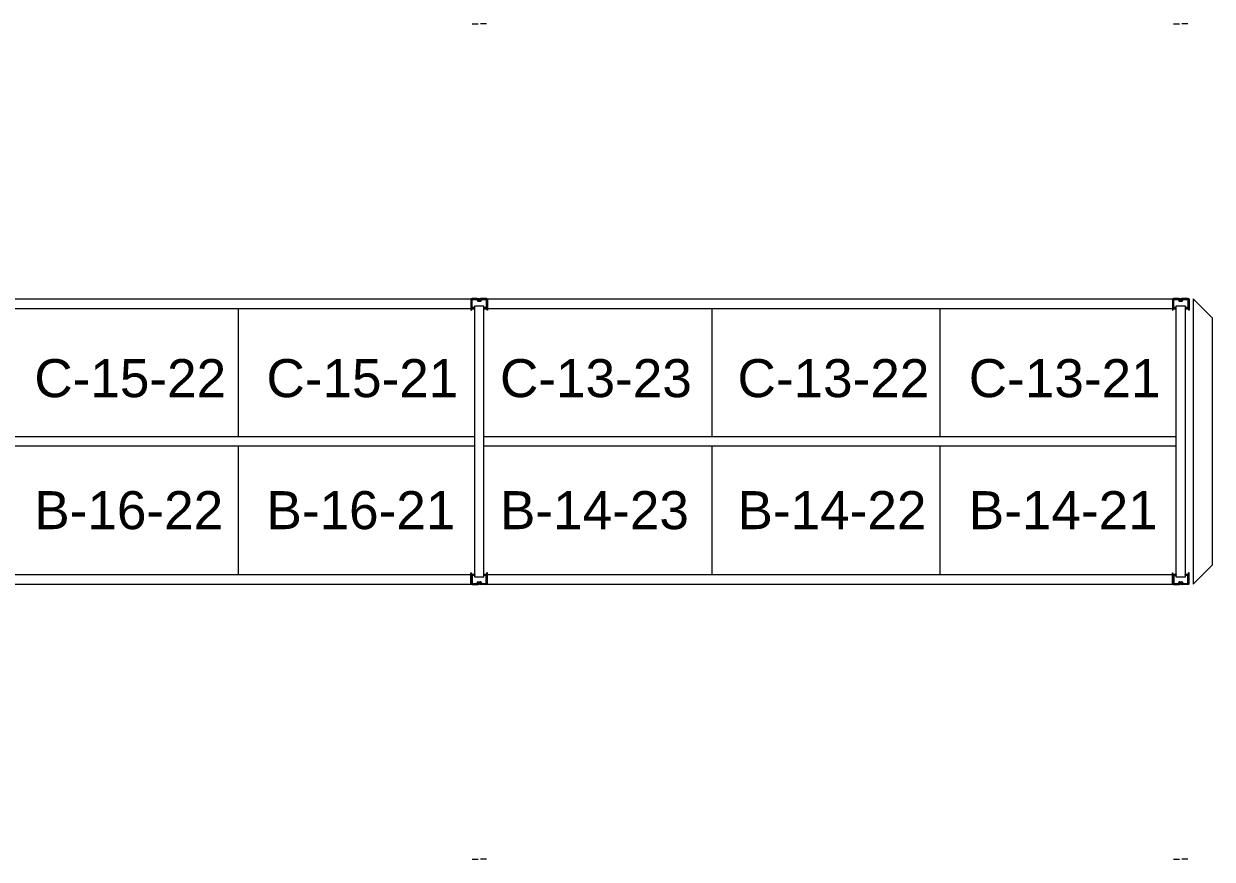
# Model space of a CAD drawing. Header units: inches. Extents: x 2743 to 10591, y -1604 to 5792.
# Drawn here: x 7896.2 to 8146.3, y 3516.1 to 3691.9 of the extents above; entities that cross this region are included whole.
import ezdxf

# ---------------------------------------------------------------- set-up
doc = ezdxf.new("R2010")
doc.units = ezdxf.units.IN
doc.header["$LTSCALE"] = 0.1875
doc.header["$MEASUREMENT"] = 0
for name, color, linetype, lineweight in [('22 Dimension', 7, 'Continuous', 5), ('32 Echelle', 160, 'Continuous', 15), ('33 Poutre', 30, 'Continuous', 15), ('37 Protection', 1, 'Continuous', 15)]:
    doc.layers.add(name, color=color, linetype=linetype, lineweight=lineweight)
doc.styles.add('arial', font='')
doc.styles.get('arial').set_extended_font_data('Arial')

msp = doc.modelspace()

# ---------------------------------------------------------------- hatches: boundary and pattern name
at = {"layer": '32 Echelle'}
for points in [[(7991.02284, 3631.78941), (7991.02284, 3631.97691), (7990.83534, 3631.97691)], [(7991.02284, 3631.78941), (7991.02284, 3631.97691), (7990.83534, 3631.97691)], [(7993.02284, 3631.78941), (7993.02284, 3631.97691), (7993.21034, 3631.97691)], [(7993.02284, 3631.78941), (7993.02284, 3631.97691), (7993.21034, 3631.97691)], [(8138.64784, 3631.78941), (8138.64784, 3631.97691), (8138.46034, 3631.97691)], [(8138.64784, 3631.78941), (8138.64784, 3631.97691), (8138.46034, 3631.97691)], [(8138.64784, 3631.78941), (8138.64784, 3631.97691), (8138.46034, 3631.97691)], [(8140.64784, 3631.78941), (8140.64784, 3631.97691), (8140.83534, 3631.97691)], [(8140.64784, 3631.78941), (8140.64784, 3631.97691), (8140.83534, 3631.97691)], [(8140.64784, 3631.78941), (8140.64784, 3631.97691), (8140.83534, 3631.97691)], [(7991.02284, 3576.16441), (7991.02284, 3575.97691), (7990.83534, 3575.97691)], [(7991.02284, 3576.16441), (7991.02284, 3575.97691), (7990.83534, 3575.97691)], [(7993.02284, 3576.16441), (7993.02284, 3575.97691), (7993.21034, 3575.97691)], [(7993.02284, 3576.16441), (7993.02284, 3575.97691), (7993.21034, 3575.97691)], [(8138.64784, 3576.16441), (8138.64784, 3575.97691), (8138.46034, 3575.97691)], [(8138.64784, 3576.16441), (8138.64784, 3575.97691), (8138.46034, 3575.97691)], [(8138.64784, 3576.16441), (8138.64784, 3575.97691), (8138.46034, 3575.97691)], [(8140.64784, 3576.16441), (8140.64784, 3575.97691), (8140.83534, 3575.97691)], [(8140.64784, 3576.16441), (8140.64784, 3575.97691), (8140.83534, 3575.97691)], [(8140.64784, 3576.16441), (8140.64784, 3575.97691), (8140.83534, 3575.97691)]]:
    msp.add_hatch(color=256, dxfattribs=at).paths.add_polyline_path(points)

# ---------------------------------------------------------------- linework, layer by layer
at = {"layer": '22 Dimension'}
for p, q in [((7941.39784, 3604.97691), (7941.39784, 3631.97691)), ((8041.02284, 3604.97691), (8041.02284, 3631.97691)), ((8089.02284, 3604.97691), (8089.02284, 3631.97691)), ((7991.02284, 3604.97691), (7845.39784, 3604.97691)), ((8138.64784, 3604.97691), (7993.02284, 3604.97691)), ((7991.02284, 3602.97691), (7845.39784, 3602.97691)), ((7941.39784, 3575.97691), (7941.39784, 3602.97691)), ((8138.64784, 3602.97691), (7993.02284, 3602.97691)), ((8041.02284, 3575.97691), (8041.02284, 3602.97691)), ((8089.02284, 3575.97691), (8089.02284, 3602.97691))]:
    msp.add_line(p, q, dxfattribs=at)
at = {"layer": '32 Echelle', "linetype": 'Continuous', "lineweight": 25}
for p, q in [((7991.51047, 3633.97691), (7990.58163, 3633.97691)), ((7991.51047, 3633.97691), (7990.58163, 3633.97691)), ((7990.58163, 3633.88691), (7991.51047, 3633.88691)), ((7990.58163, 3633.88691), (7991.51047, 3633.88691)), ((7991.60012, 3633.82057), (7991.64403, 3633.67693)), ((7991.60012, 3633.82057), (7991.64403, 3633.67693)), ((7991.7301, 3633.70325), (7991.68619, 3633.84688)), ((7991.7301, 3633.70325), (7991.68619, 3633.84688)), ((7992.35949, 3633.84688), (7992.31557, 3633.70325)), ((7992.35949, 3633.84688), (7992.31557, 3633.70325)), ((7992.40164, 3633.67693), (7992.44555, 3633.82057)), ((7992.40164, 3633.67693), (7992.44555, 3633.82057)), ((7993.46404, 3633.97691), (7992.53521, 3633.97691)), ((7993.46404, 3633.97691), (7992.53521, 3633.97691)), ((7992.53521, 3633.88691), (7993.46404, 3633.88691)), ((7992.53521, 3633.88691), (7993.46404, 3633.88691)), ((8139.13547, 3633.97691), (8138.20663, 3633.97691)), ((8139.13547, 3633.97691), (8138.20663, 3633.97691)), ((8139.13547, 3633.97691), (8138.20663, 3633.97691)), ((8138.20663, 3633.88691), (8139.13547, 3633.88691)), ((8138.20663, 3633.88691), (8139.13547, 3633.88691)), ((8138.20663, 3633.88691), (8139.13547, 3633.88691)), ((8139.22512, 3633.82057), (8139.26903, 3633.67693)), ((8139.22512, 3633.82057), (8139.26903, 3633.67693)), ((8139.22512, 3633.82057), (8139.26903, 3633.67693)), ((8139.3551, 3633.70325), (8139.31119, 3633.84688)), ((8139.3551, 3633.70325), (8139.31119, 3633.84688)), ((8139.3551, 3633.70325), (8139.31119, 3633.84688)), ((8139.98449, 3633.84688), (8139.94057, 3633.70325)), ((8139.98449, 3633.84688), (8139.94057, 3633.70325)), ((8139.98449, 3633.84688), (8139.94057, 3633.70325)), ((8140.02664, 3633.67693), (8140.07055, 3633.82057)), ((8140.02664, 3633.67693), (8140.07055, 3633.82057)), ((8140.02664, 3633.67693), (8140.07055, 3633.82057)), ((8141.08904, 3633.97691), (8140.16021, 3633.97691)), ((8141.08904, 3633.97691), (8140.16021, 3633.97691)), ((8141.08904, 3633.97691), (8140.16021, 3633.97691)), ((8140.16021, 3633.88691), (8141.08904, 3633.88691)), ((8140.16021, 3633.88691), (8141.08904, 3633.88691)), ((8140.16021, 3633.88691), (8141.08904, 3633.88691)), ((7990.39788, 3633.79316), (7990.39788, 3632.16066)), ((7990.39788, 3633.79316), (7990.39788, 3632.16066)), ((7990.48788, 3632.16066), (7990.48788, 3633.79316)), ((7990.48788, 3632.16066), (7990.48788, 3633.79316)), ((7990.99788, 3632.06691), (7990.58163, 3632.06691)), ((7990.99788, 3632.06691), (7990.58163, 3632.06691)), ((7990.58163, 3631.97691), (7990.99788, 3631.97691)), ((7990.58163, 3631.97691), (7990.99788, 3631.97691)), ((7990.99788, 3631.97691), (7990.99788, 3632.06691)), ((7990.99788, 3631.97691), (7990.99788, 3632.06691)), ((7992.22592, 3633.63691), (7991.81975, 3633.63691)), ((7992.22592, 3633.63691), (7991.81975, 3633.63691)), ((7991.81975, 3633.54691), (7992.22592, 3633.54691)), ((7991.81975, 3633.54691), (7992.22592, 3633.54691)), ((7993.46404, 3632.06691), (7993.04779, 3632.06691)), ((7993.04779, 3632.06691), (7993.04779, 3631.97691)), ((7993.46404, 3632.06691), (7993.04779, 3632.06691)), ((7993.04779, 3632.06691), (7993.04779, 3631.97691)), ((7993.04779, 3631.97691), (7993.46404, 3631.97691)), ((7993.04779, 3631.97691), (7993.46404, 3631.97691)), ((7993.55779, 3633.79316), (7993.55779, 3632.16066)), ((7993.55779, 3633.79316), (7993.55779, 3632.16066)), ((7993.64779, 3632.16066), (7993.64779, 3633.79316)), ((7993.64779, 3632.16066), (7993.64779, 3633.79316)), ((8138.02288, 3633.79316), (8138.02288, 3632.16066)), ((8138.02288, 3633.79316), (8138.02288, 3632.16066)), ((8138.02288, 3633.79316), (8138.02288, 3632.16066)), ((8138.11288, 3632.16066), (8138.11288, 3633.79316)), ((8138.11288, 3632.16066), (8138.11288, 3633.79316)), ((8138.11288, 3632.16066), (8138.11288, 3633.79316)), ((8138.62288, 3632.06691), (8138.20663, 3632.06691)), ((8138.62288, 3632.06691), (8138.20663, 3632.06691)), ((8138.62288, 3632.06691), (8138.20663, 3632.06691)), ((8138.20663, 3631.97691), (8138.62288, 3631.97691)), ((8138.20663, 3631.97691), (8138.62288, 3631.97691)), ((8138.20663, 3631.97691), (8138.62288, 3631.97691)), ((8138.62288, 3631.97691), (8138.62288, 3632.06691)), ((8138.62288, 3631.97691), (8138.62288, 3632.06691)), ((8138.62288, 3631.97691), (8138.62288, 3632.06691)), ((8139.85092, 3633.63691), (8139.44475, 3633.63691)), ((8139.85092, 3633.63691), (8139.44475, 3633.63691)), ((8139.85092, 3633.63691), (8139.44475, 3633.63691)), ((8139.44475, 3633.54691), (8139.85092, 3633.54691)), ((8139.44475, 3633.54691), (8139.85092, 3633.54691)), ((8139.44475, 3633.54691), (8139.85092, 3633.54691)), ((8141.08904, 3632.06691), (8140.67279, 3632.06691)), ((8140.67279, 3632.06691), (8140.67279, 3631.97691)), ((8141.08904, 3632.06691), (8140.67279, 3632.06691)), ((8140.67279, 3632.06691), (8140.67279, 3631.97691)), ((8141.08904, 3632.06691), (8140.67279, 3632.06691)), ((8140.67279, 3632.06691), (8140.67279, 3631.97691)), ((8140.67279, 3631.97691), (8141.08904, 3631.97691)), ((8140.67279, 3631.97691), (8141.08904, 3631.97691)), ((8140.67279, 3631.97691), (8141.08904, 3631.97691)), ((8141.18279, 3633.79316), (8141.18279, 3632.16066)), ((8141.18279, 3633.79316), (8141.18279, 3632.16066)), ((8141.18279, 3633.79316), (8141.18279, 3632.16066)), ((8141.27279, 3632.16066), (8141.27279, 3633.79316)), ((8141.27279, 3632.16066), (8141.27279, 3633.79316)), ((8141.27279, 3632.16066), (8141.27279, 3633.79316)), ((7990.39788, 3574.16066), (7990.39788, 3575.79316)), ((7990.39788, 3574.16066), (7990.39788, 3575.79316)), ((7990.48788, 3575.79316), (7990.48788, 3574.16066)), ((7990.48788, 3575.79316), (7990.48788, 3574.16066)), ((7990.58163, 3575.97691), (7990.99788, 3575.97691)), ((7990.58163, 3575.97691), (7990.99788, 3575.97691)), ((7990.99788, 3575.88691), (7990.58163, 3575.88691)), ((7990.99788, 3575.88691), (7990.58163, 3575.88691)), ((7990.58163, 3574.06691), (7991.51047, 3574.06691)), ((7990.58163, 3574.06691), (7991.51047, 3574.06691)), ((7991.51047, 3573.97691), (7990.58163, 3573.97691)), ((7991.51047, 3573.97691), (7990.58163, 3573.97691)), ((7990.99788, 3575.97691), (7990.99788, 3575.88691)), ((7990.99788, 3575.97691), (7990.99788, 3575.88691)), ((7991.60012, 3574.13325), (7991.64403, 3574.27688)), ((7991.60012, 3574.13325), (7991.64403, 3574.27688)), ((7991.7301, 3574.25057), (7991.68619, 3574.10693)), ((7991.7301, 3574.25057), (7991.68619, 3574.10693)), ((7991.81975, 3574.40691), (7992.22592, 3574.40691)), ((7991.81975, 3574.40691), (7992.22592, 3574.40691)), ((7992.22592, 3574.31691), (7991.81975, 3574.31691)), ((7992.22592, 3574.31691), (7991.81975, 3574.31691)), ((7992.35949, 3574.10693), (7992.31557, 3574.25057)), ((7992.35949, 3574.10693), (7992.31557, 3574.25057)), ((7992.40164, 3574.27688), (7992.44555, 3574.13325)), ((7992.40164, 3574.27688), (7992.44555, 3574.13325)), ((7992.53521, 3574.06691), (7993.46404, 3574.06691)), ((7992.53521, 3574.06691), (7993.46404, 3574.06691)), ((7993.46404, 3573.97691), (7992.53521, 3573.97691)), ((7993.46404, 3573.97691), (7992.53521, 3573.97691)), ((7993.04779, 3575.97691), (7993.46404, 3575.97691)), ((7993.04779, 3575.88691), (7993.04779, 3575.97691)), ((7993.04779, 3575.97691), (7993.46404, 3575.97691)), ((7993.04779, 3575.88691), (7993.04779, 3575.97691)), ((7993.46404, 3575.88691), (7993.04779, 3575.88691)), ((7993.46404, 3575.88691), (7993.04779, 3575.88691)), ((7993.55779, 3574.16066), (7993.55779, 3575.79316)), ((7993.55779, 3574.16066), (7993.55779, 3575.79316)), ((7993.64779, 3575.79316), (7993.64779, 3574.16066)), ((7993.64779, 3575.79316), (7993.64779, 3574.16066)), ((8138.02288, 3574.16066), (8138.02288, 3575.79316)), ((8138.02288, 3574.16066), (8138.02288, 3575.79316)), ((8138.02288, 3574.16066), (8138.02288, 3575.79316)), ((8138.11288, 3575.79316), (8138.11288, 3574.16066)), ((8138.11288, 3575.79316), (8138.11288, 3574.16066)), ((8138.11288, 3575.79316), (8138.11288, 3574.16066)), ((8138.20663, 3575.97691), (8138.62288, 3575.97691)), ((8138.20663, 3575.97691), (8138.62288, 3575.97691)), ((8138.20663, 3575.97691), (8138.62288, 3575.97691)), ((8138.62288, 3575.88691), (8138.20663, 3575.88691)), ((8138.62288, 3575.88691), (8138.20663, 3575.88691)), ((8138.62288, 3575.88691), (8138.20663, 3575.88691)), ((8138.20663, 3574.06691), (8139.13547, 3574.06691)), ((8138.20663, 3574.06691), (8139.13547, 3574.06691)), ((8138.20663, 3574.06691), (8139.13547, 3574.06691)), ((8139.13547, 3573.97691), (8138.20663, 3573.97691)), ((8139.13547, 3573.97691), (8138.20663, 3573.97691)), ((8139.13547, 3573.97691), (8138.20663, 3573.97691)), ((8138.62288, 3575.97691), (8138.62288, 3575.88691)), ((8138.62288, 3575.97691), (8138.62288, 3575.88691)), ((8138.62288, 3575.97691), (8138.62288, 3575.88691)), ((8139.22512, 3574.13325), (8139.26903, 3574.27688)), ((8139.22512, 3574.13325), (8139.26903, 3574.27688)), ((8139.22512, 3574.13325), (8139.26903, 3574.27688)), ((8139.3551, 3574.25057), (8139.31119, 3574.10693)), ((8139.3551, 3574.25057), (8139.31119, 3574.10693)), ((8139.3551, 3574.25057), (8139.31119, 3574.10693)), ((8139.44475, 3574.40691), (8139.85092, 3574.40691)), ((8139.44475, 3574.40691), (8139.85092, 3574.40691)), ((8139.44475, 3574.40691), (8139.85092, 3574.40691)), ((8139.85092, 3574.31691), (8139.44475, 3574.31691)), ((8139.85092, 3574.31691), (8139.44475, 3574.31691)), ((8139.85092, 3574.31691), (8139.44475, 3574.31691)), ((8139.98449, 3574.10693), (8139.94057, 3574.25057)), ((8139.98449, 3574.10693), (8139.94057, 3574.25057)), ((8139.98449, 3574.10693), (8139.94057, 3574.25057)), ((8140.02664, 3574.27688), (8140.07055, 3574.13325)), ((8140.02664, 3574.27688), (8140.07055, 3574.13325)), ((8140.02664, 3574.27688), (8140.07055, 3574.13325)), ((8140.16021, 3574.06691), (8141.08904, 3574.06691)), ((8140.16021, 3574.06691), (8141.08904, 3574.06691)), ((8140.16021, 3574.06691), (8141.08904, 3574.06691)), ((8141.08904, 3573.97691), (8140.16021, 3573.97691)), ((8141.08904, 3573.97691), (8140.16021, 3573.97691)), ((8141.08904, 3573.97691), (8140.16021, 3573.97691)), ((8140.67279, 3575.97691), (8141.08904, 3575.97691)), ((8140.67279, 3575.88691), (8140.67279, 3575.97691)), ((8140.67279, 3575.97691), (8141.08904, 3575.97691)), ((8140.67279, 3575.88691), (8140.67279, 3575.97691)), ((8140.67279, 3575.97691), (8141.08904, 3575.97691)), ((8140.67279, 3575.88691), (8140.67279, 3575.97691)), ((8141.08904, 3575.88691), (8140.67279, 3575.88691)), ((8141.08904, 3575.88691), (8140.67279, 3575.88691)), ((8141.08904, 3575.88691), (8140.67279, 3575.88691)), ((8141.18279, 3574.16066), (8141.18279, 3575.79316)), ((8141.18279, 3574.16066), (8141.18279, 3575.79316)), ((8141.18279, 3574.16066), (8141.18279, 3575.79316)), ((8141.27279, 3575.79316), (8141.27279, 3574.16066)), ((8141.27279, 3575.79316), (8141.27279, 3574.16066)), ((8141.27279, 3575.79316), (8141.27279, 3574.16066))]:
    msp.add_line(p, q, dxfattribs=at)
at = {"layer": '32 Echelle'}
for p, q in [((7991.02284, 3631.97691), (7990.83534, 3631.97691)), ((7991.02284, 3631.78941), (7990.83534, 3631.97691)), ((7991.02284, 3631.97691), (7990.83534, 3631.97691)), ((7991.02284, 3631.78941), (7990.83534, 3631.97691)), ((7993.02284, 3632.47691), (7991.02284, 3632.47691)), ((7991.02284, 3632.47691), (7991.02284, 3575.47691)), ((7993.02284, 3632.47691), (7991.02284, 3632.47691)), ((7991.02284, 3632.47691), (7991.02284, 3575.47691)), ((7991.02284, 3631.78941), (7991.02284, 3631.97691)), ((7991.02284, 3631.78941), (7991.02284, 3631.97691)), ((7993.02284, 3575.47691), (7993.02284, 3632.47691)), ((7993.02284, 3575.47691), (7993.02284, 3632.47691)), ((7993.02284, 3631.97691), (7993.21034, 3631.97691)), ((7993.02284, 3631.78941), (7993.02284, 3631.97691)), ((7993.02284, 3631.78941), (7993.21034, 3631.97691)), ((7993.02284, 3631.97691), (7993.21034, 3631.97691)), ((7993.02284, 3631.78941), (7993.02284, 3631.97691)), ((7993.02284, 3631.78941), (7993.21034, 3631.97691)), ((8138.64784, 3631.97691), (8138.46034, 3631.97691)), ((8138.64784, 3631.78941), (8138.46034, 3631.97691)), ((8138.64784, 3631.97691), (8138.46034, 3631.97691)), ((8138.64784, 3631.78941), (8138.46034, 3631.97691)), ((8138.64784, 3631.97691), (8138.46034, 3631.97691)), ((8138.64784, 3631.78941), (8138.46034, 3631.97691)), ((8140.64784, 3632.47691), (8138.64784, 3632.47691)), ((8138.64784, 3632.47691), (8138.64784, 3575.47691)), ((8140.64784, 3632.47691), (8138.64784, 3632.47691)), ((8138.64784, 3632.47691), (8138.64784, 3575.47691)), ((8140.64784, 3632.47691), (8138.64784, 3632.47691)), ((8138.64784, 3632.47691), (8138.64784, 3575.47691)), ((8138.64784, 3631.78941), (8138.64784, 3631.97691)), ((8138.64784, 3631.78941), (8138.64784, 3631.97691)), ((8138.64784, 3631.78941), (8138.64784, 3631.97691)), ((8140.64784, 3575.47691), (8140.64784, 3632.47691)), ((8140.64784, 3575.47691), (8140.64784, 3632.47691)), ((8140.64784, 3575.47691), (8140.64784, 3632.47691)), ((8140.64784, 3631.97691), (8140.83534, 3631.97691)), ((8140.64784, 3631.78941), (8140.64784, 3631.97691)), ((8140.64784, 3631.78941), (8140.83534, 3631.97691)), ((8140.64784, 3631.97691), (8140.83534, 3631.97691)), ((8140.64784, 3631.78941), (8140.64784, 3631.97691)), ((8140.64784, 3631.78941), (8140.83534, 3631.97691)), ((8140.64784, 3631.97691), (8140.83534, 3631.97691)), ((8140.64784, 3631.78941), (8140.64784, 3631.97691)), ((8140.64784, 3631.78941), (8140.83534, 3631.97691)), ((7991.02284, 3576.16441), (7990.83534, 3575.97691)), ((7991.02284, 3576.16441), (7990.83534, 3575.97691)), ((7991.02284, 3575.97691), (7990.83534, 3575.97691)), ((7991.02284, 3575.97691), (7990.83534, 3575.97691)), ((7991.02284, 3576.16441), (7991.02284, 3575.97691)), ((7991.02284, 3576.16441), (7991.02284, 3575.97691)), ((7991.02284, 3575.47691), (7993.02284, 3575.47691)), ((7991.02284, 3575.47691), (7993.02284, 3575.47691)), ((7993.02284, 3576.16441), (7993.02284, 3575.97691)), ((7993.02284, 3576.16441), (7993.21034, 3575.97691)), ((7993.02284, 3576.16441), (7993.02284, 3575.97691)), ((7993.02284, 3576.16441), (7993.21034, 3575.97691)), ((7993.02284, 3575.97691), (7993.21034, 3575.97691)), ((7993.02284, 3575.97691), (7993.21034, 3575.97691)), ((8138.64784, 3576.16441), (8138.46034, 3575.97691)), ((8138.64784, 3576.16441), (8138.46034, 3575.97691)), ((8138.64784, 3576.16441), (8138.46034, 3575.97691)), ((8138.64784, 3575.97691), (8138.46034, 3575.97691)), ((8138.64784, 3575.97691), (8138.46034, 3575.97691)), ((8138.64784, 3575.97691), (8138.46034, 3575.97691)), ((8138.64784, 3576.16441), (8138.64784, 3575.97691)), ((8138.64784, 3576.16441), (8138.64784, 3575.97691)), ((8138.64784, 3576.16441), (8138.64784, 3575.97691)), ((8138.64784, 3575.47691), (8140.64784, 3575.47691)), ((8138.64784, 3575.47691), (8140.64784, 3575.47691)), ((8138.64784, 3575.47691), (8140.64784, 3575.47691)), ((8140.64784, 3576.16441), (8140.64784, 3575.97691)), ((8140.64784, 3576.16441), (8140.83534, 3575.97691)), ((8140.64784, 3576.16441), (8140.64784, 3575.97691)), ((8140.64784, 3576.16441), (8140.83534, 3575.97691)), ((8140.64784, 3576.16441), (8140.64784, 3575.97691)), ((8140.64784, 3576.16441), (8140.83534, 3575.97691)), ((8140.64784, 3575.97691), (8140.83534, 3575.97691)), ((8140.64784, 3575.97691), (8140.83534, 3575.97691)), ((8140.64784, 3575.97691), (8140.83534, 3575.97691))]:
    msp.add_line(p, q, dxfattribs=at)
at = {"layer": '32 Echelle', "linetype": 'Continuous', "lineweight": 25}
for centre, radius, start, end in [((7990.58163, 3633.79316), 0.18375, 90, 180), ((7990.58163, 3633.79316), 0.18375, 90, 180), ((7990.58163, 3633.79316), 0.09375, 90, 180), ((7990.58163, 3633.79316), 0.09375, 90, 180), ((7991.51047, 3633.79316), 0.18375, 17, 90), ((7991.51047, 3633.79316), 0.18375, 17, 90), ((7991.51047, 3633.79316), 0.09375, 17, 90), ((7991.51047, 3633.79316), 0.09375, 17, 90), ((7992.53521, 3633.79316), 0.18375, 90, 163), ((7992.53521, 3633.79316), 0.18375, 90, 163), ((7992.53521, 3633.79316), 0.09375, 90, 163), ((7992.53521, 3633.79316), 0.09375, 90, 163), ((7993.46404, 3633.79316), 0.18375, 0, 90), ((7993.46404, 3633.79316), 0.18375, 0, 90), ((7993.46404, 3633.79316), 0.09375, 0, 90), ((7993.46404, 3633.79316), 0.09375, 0, 90), ((8138.20663, 3633.79316), 0.18375, 90, 180), ((8138.20663, 3633.79316), 0.18375, 90, 180), ((8138.20663, 3633.79316), 0.18375, 90, 180), ((8138.20663, 3633.79316), 0.09375, 90, 180), ((8138.20663, 3633.79316), 0.09375, 90, 180), ((8138.20663, 3633.79316), 0.09375, 90, 180), ((8139.13547, 3633.79316), 0.18375, 17, 90), ((8139.13547, 3633.79316), 0.18375, 17, 90), ((8139.13547, 3633.79316), 0.18375, 17, 90), ((8139.13547, 3633.79316), 0.09375, 17, 90), ((8139.13547, 3633.79316), 0.09375, 17, 90), ((8139.13547, 3633.79316), 0.09375, 17, 90), ((8140.16021, 3633.79316), 0.18375, 90, 163), ((8140.16021, 3633.79316), 0.18375, 90, 163), ((8140.16021, 3633.79316), 0.18375, 90, 163), ((8140.16021, 3633.79316), 0.09375, 90, 163), ((8140.16021, 3633.79316), 0.09375, 90, 163), ((8140.16021, 3633.79316), 0.09375, 90, 163), ((8141.08904, 3633.79316), 0.18375, 0, 90), ((8141.08904, 3633.79316), 0.18375, 0, 90), ((8141.08904, 3633.79316), 0.18375, 0, 90), ((8141.08904, 3633.79316), 0.09375, 0, 90), ((8141.08904, 3633.79316), 0.09375, 0, 90), ((8141.08904, 3633.79316), 0.09375, 0, 90), ((7990.58163, 3632.16066), 0.18375, 180, 270), ((7990.58163, 3632.16066), 0.18375, 180, 270), ((7990.58163, 3632.16066), 0.09375, 180, 270), ((7990.58163, 3632.16066), 0.09375, 180, 270), ((7991.81975, 3633.73066), 0.18375, 197, 270), ((7991.81975, 3633.73066), 0.18375, 197, 270), ((7991.81975, 3633.73066), 0.09375, 197, 270), ((7991.81975, 3633.73066), 0.09375, 197, 270), ((7992.22592, 3633.73066), 0.09375, 270, 343), ((7992.22592, 3633.73066), 0.09375, 270, 343), ((7992.22592, 3633.73066), 0.18375, 270, 343), ((7992.22592, 3633.73066), 0.18375, 270, 343), ((7993.46404, 3632.16066), 0.09375, 270, 0), ((7993.46404, 3632.16066), 0.18375, 270, 0), ((7993.46404, 3632.16066), 0.09375, 270, 0), ((7993.46404, 3632.16066), 0.18375, 270, 0), ((8138.20663, 3632.16066), 0.18375, 180, 270), ((8138.20663, 3632.16066), 0.18375, 180, 270), ((8138.20663, 3632.16066), 0.18375, 180, 270), ((8138.20663, 3632.16066), 0.09375, 180, 270), ((8138.20663, 3632.16066), 0.09375, 180, 270), ((8138.20663, 3632.16066), 0.09375, 180, 270), ((8139.44475, 3633.73066), 0.18375, 197, 270), ((8139.44475, 3633.73066), 0.18375, 197, 270), ((8139.44475, 3633.73066), 0.18375, 197, 270), ((8139.44475, 3633.73066), 0.09375, 197, 270), ((8139.44475, 3633.73066), 0.09375, 197, 270), ((8139.44475, 3633.73066), 0.09375, 197, 270), ((8139.85092, 3633.73066), 0.09375, 270, 343), ((8139.85092, 3633.73066), 0.09375, 270, 343), ((8139.85092, 3633.73066), 0.09375, 270, 343), ((8139.85092, 3633.73066), 0.18375, 270, 343), ((8139.85092, 3633.73066), 0.18375, 270, 343), ((8139.85092, 3633.73066), 0.18375, 270, 343), ((8141.08904, 3632.16066), 0.09375, 270, 0), ((8141.08904, 3632.16066), 0.18375, 270, 0), ((8141.08904, 3632.16066), 0.09375, 270, 0), ((8141.08904, 3632.16066), 0.18375, 270, 0), ((8141.08904, 3632.16066), 0.09375, 270, 0), ((8141.08904, 3632.16066), 0.18375, 270, 0), ((7990.58163, 3575.79316), 0.18375, 90, 180), ((7990.58163, 3575.79316), 0.18375, 90, 180), ((7990.58163, 3574.16066), 0.18375, 180, 270), ((7990.58163, 3574.16066), 0.18375, 180, 270), ((7990.58163, 3575.79316), 0.09375, 90, 180), ((7990.58163, 3575.79316), 0.09375, 90, 180), ((7990.58163, 3574.16066), 0.09375, 180, 270), ((7990.58163, 3574.16066), 0.09375, 180, 270), ((7991.51047, 3574.16066), 0.09375, 270, 343), ((7991.51047, 3574.16066), 0.09375, 270, 343), ((7991.51047, 3574.16066), 0.18375, 270, 343), ((7991.51047, 3574.16066), 0.18375, 270, 343), ((7991.81975, 3574.22316), 0.18375, 90, 163), ((7991.81975, 3574.22316), 0.18375, 90, 163), ((7991.81975, 3574.22316), 0.09375, 90, 163), ((7991.81975, 3574.22316), 0.09375, 90, 163), ((7992.22592, 3574.22316), 0.18375, 17, 90), ((7992.22592, 3574.22316), 0.18375, 17, 90), ((7992.22592, 3574.22316), 0.09375, 17, 90), ((7992.22592, 3574.22316), 0.09375, 17, 90), ((7992.53521, 3574.16066), 0.18375, 197, 270), ((7992.53521, 3574.16066), 0.18375, 197, 270), ((7992.53521, 3574.16066), 0.09375, 197, 270), ((7992.53521, 3574.16066), 0.09375, 197, 270), ((7993.46404, 3575.79316), 0.18375, 0, 90), ((7993.46404, 3575.79316), 0.18375, 0, 90), ((7993.46404, 3575.79316), 0.09375, 0, 90), ((7993.46404, 3575.79316), 0.09375, 0, 90), ((7993.46404, 3574.16066), 0.09375, 270, 0), ((7993.46404, 3574.16066), 0.18375, 270, 0), ((7993.46404, 3574.16066), 0.09375, 270, 0), ((7993.46404, 3574.16066), 0.18375, 270, 0), ((8138.20663, 3575.79316), 0.18375, 90, 180), ((8138.20663, 3575.79316), 0.18375, 90, 180), ((8138.20663, 3575.79316), 0.18375, 90, 180), ((8138.20663, 3574.16066), 0.18375, 180, 270), ((8138.20663, 3574.16066), 0.18375, 180, 270), ((8138.20663, 3574.16066), 0.18375, 180, 270), ((8138.20663, 3575.79316), 0.09375, 90, 180), ((8138.20663, 3575.79316), 0.09375, 90, 180), ((8138.20663, 3575.79316), 0.09375, 90, 180), ((8138.20663, 3574.16066), 0.09375, 180, 270), ((8138.20663, 3574.16066), 0.09375, 180, 270), ((8138.20663, 3574.16066), 0.09375, 180, 270), ((8139.13547, 3574.16066), 0.09375, 270, 343), ((8139.13547, 3574.16066), 0.09375, 270, 343), ((8139.13547, 3574.16066), 0.09375, 270, 343), ((8139.13547, 3574.16066), 0.18375, 270, 343), ((8139.13547, 3574.16066), 0.18375, 270, 343), ((8139.13547, 3574.16066), 0.18375, 270, 343), ((8139.44475, 3574.22316), 0.18375, 90, 163), ((8139.44475, 3574.22316), 0.18375, 90, 163), ((8139.44475, 3574.22316), 0.18375, 90, 163), ((8139.44475, 3574.22316), 0.09375, 90, 163), ((8139.44475, 3574.22316), 0.09375, 90, 163), ((8139.44475, 3574.22316), 0.09375, 90, 163), ((8139.85092, 3574.22316), 0.18375, 17, 90), ((8139.85092, 3574.22316), 0.18375, 17, 90), ((8139.85092, 3574.22316), 0.18375, 17, 90), ((8139.85092, 3574.22316), 0.09375, 17, 90), ((8139.85092, 3574.22316), 0.09375, 17, 90), ((8139.85092, 3574.22316), 0.09375, 17, 90), ((8140.16021, 3574.16066), 0.18375, 197, 270), ((8140.16021, 3574.16066), 0.18375, 197, 270), ((8140.16021, 3574.16066), 0.18375, 197, 270), ((8140.16021, 3574.16066), 0.09375, 197, 270), ((8140.16021, 3574.16066), 0.09375, 197, 270), ((8140.16021, 3574.16066), 0.09375, 197, 270), ((8141.08904, 3575.79316), 0.18375, 0, 90), ((8141.08904, 3575.79316), 0.18375, 0, 90), ((8141.08904, 3575.79316), 0.18375, 0, 90), ((8141.08904, 3575.79316), 0.09375, 0, 90), ((8141.08904, 3575.79316), 0.09375, 0, 90), ((8141.08904, 3575.79316), 0.09375, 0, 90), ((8141.08904, 3574.16066), 0.09375, 270, 0), ((8141.08904, 3574.16066), 0.18375, 270, 0), ((8141.08904, 3574.16066), 0.09375, 270, 0), ((8141.08904, 3574.16066), 0.18375, 270, 0), ((8141.08904, 3574.16066), 0.09375, 270, 0), ((8141.08904, 3574.16066), 0.18375, 270, 0)]:
    msp.add_arc(centre, radius, start, end, dxfattribs=at)
at = {"layer": '33 Poutre'}
for p, q in [((7990.51684, 3691.85791), (7991.77884, 3691.85791)), ((7993.52884, 3691.85791), (7992.26684, 3691.85791)), ((8138.14184, 3691.85791), (8139.40384, 3691.85791)), ((8138.14184, 3691.85791), (8139.40384, 3691.85791)), ((8141.15384, 3691.85791), (8139.89184, 3691.85791)), ((7846.14784, 3633.97691), (7990.27284, 3633.97691)), ((7990.27284, 3633.97691), (7990.27284, 3631.97691)), ((7990.27284, 3633.85191), (7990.27284, 3631.59591)), ((7990.39184, 3633.85191), (7990.39184, 3631.59591)), ((7990.51684, 3634.09591), (7991.77884, 3634.09591)), ((7991.77884, 3633.97691), (7990.51684, 3633.97691)), ((7991.90384, 3633.63691), (7991.90384, 3633.85191)), ((7992.02284, 3633.63691), (7992.02284, 3633.85191)), ((7992.02284, 3633.63691), (7992.02284, 3633.85191)), ((7992.14184, 3633.63691), (7992.14184, 3633.85191)), ((7993.52884, 3634.09591), (7992.26684, 3634.09591)), ((7992.26684, 3633.97691), (7993.52884, 3633.97691)), ((7993.65384, 3633.85191), (7993.65384, 3631.59591)), ((7993.77284, 3633.97691), (8137.89784, 3633.97691)), ((7993.77284, 3633.97691), (7993.77284, 3631.97691)), ((7993.77284, 3633.85191), (7993.77284, 3631.59591)), ((8137.89784, 3633.97691), (8137.89784, 3631.97691)), ((8137.89784, 3633.97691), (8137.89784, 3631.97691)), ((8137.89784, 3633.85191), (8137.89784, 3631.59591)), ((8137.89784, 3633.85191), (8137.89784, 3631.59591)), ((8138.01684, 3633.85191), (8138.01684, 3631.59591)), ((8138.01684, 3633.85191), (8138.01684, 3631.59591)), ((8138.14184, 3634.09591), (8139.40384, 3634.09591)), ((8138.14184, 3634.09591), (8139.40384, 3634.09591)), ((8139.40384, 3633.97691), (8138.14184, 3633.97691)), ((8139.40384, 3633.97691), (8138.14184, 3633.97691)), ((8139.52884, 3633.63691), (8139.52884, 3633.85191)), ((8139.52884, 3633.63691), (8139.52884, 3633.85191)), ((8139.64784, 3633.63691), (8139.64784, 3633.85191)), ((8139.64784, 3633.63691), (8139.64784, 3633.85191)), ((8139.64784, 3633.63691), (8139.64784, 3633.85191)), ((8139.76684, 3633.63691), (8139.76684, 3633.85191)), ((8141.15384, 3634.09591), (8139.89184, 3634.09591)), ((8139.89184, 3633.97691), (8141.15384, 3633.97691)), ((8141.27884, 3633.85191), (8141.27884, 3631.59591)), ((8141.39784, 3633.97691), (8141.39784, 3631.97691)), ((8141.39784, 3633.85191), (8141.39784, 3631.59591)), ((7846.14784, 3631.97691), (7990.27284, 3631.97691)), ((7990.27284, 3631.59591), (7990.39184, 3631.59591)), ((7991.90384, 3633.63691), (7992.02284, 3633.63691)), ((7992.14184, 3633.63691), (7992.02284, 3633.63691)), ((7993.77284, 3631.59591), (7993.65384, 3631.59591)), ((7993.77284, 3631.97691), (8137.89784, 3631.97691)), ((8137.89784, 3631.59591), (8138.01684, 3631.59591)), ((8137.89784, 3631.59591), (8138.01684, 3631.59591)), ((8139.52884, 3633.63691), (8139.64784, 3633.63691)), ((8139.52884, 3633.63691), (8139.64784, 3633.63691)), ((8139.76684, 3633.63691), (8139.64784, 3633.63691)), ((8141.39784, 3631.59591), (8141.27884, 3631.59591)), ((7990.27284, 3574.10191), (7990.27284, 3576.35791)), ((7990.27284, 3576.35791), (7990.39184, 3576.35791)), ((7990.39184, 3574.10191), (7990.39184, 3576.35791)), ((7993.77284, 3576.35791), (7993.65384, 3576.35791)), ((7993.65384, 3574.10191), (7993.65384, 3576.35791)), ((7993.77284, 3574.10191), (7993.77284, 3576.35791)), ((8137.89784, 3574.10191), (8137.89784, 3576.35791)), ((8137.89784, 3576.35791), (8138.01684, 3576.35791)), ((8137.89784, 3574.10191), (8137.89784, 3576.35791)), ((8137.89784, 3576.35791), (8138.01684, 3576.35791)), ((8138.01684, 3574.10191), (8138.01684, 3576.35791)), ((8138.01684, 3574.10191), (8138.01684, 3576.35791)), ((8141.39784, 3576.35791), (8141.27884, 3576.35791)), ((8141.27884, 3574.10191), (8141.27884, 3576.35791)), ((8141.39784, 3574.10191), (8141.39784, 3576.35791)), ((7846.14784, 3575.97691), (7990.27284, 3575.97691)), ((7846.14784, 3573.97691), (7990.27284, 3573.97691)), ((7990.27284, 3573.97691), (7990.27284, 3575.97691)), ((7991.77884, 3573.97691), (7990.51684, 3573.97691)), ((7990.51684, 3573.85791), (7991.77884, 3573.85791)), ((7991.90384, 3574.31691), (7991.90384, 3574.10191)), ((7991.90384, 3574.31691), (7992.02284, 3574.31691)), ((7992.02284, 3574.31691), (7992.02284, 3574.10191)), ((7992.02284, 3574.31691), (7992.02284, 3574.10191)), ((7992.14184, 3574.31691), (7992.02284, 3574.31691)), ((7992.14184, 3574.31691), (7992.14184, 3574.10191)), ((7992.26684, 3573.97691), (7993.52884, 3573.97691)), ((7993.52884, 3573.85791), (7992.26684, 3573.85791)), ((7993.77284, 3575.97691), (8137.89784, 3575.97691)), ((7993.77284, 3573.97691), (7993.77284, 3575.97691)), ((7993.77284, 3573.97691), (8137.89784, 3573.97691)), ((8137.89784, 3573.97691), (8137.89784, 3575.97691)), ((8137.89784, 3573.97691), (8137.89784, 3575.97691)), ((8139.40384, 3573.97691), (8138.14184, 3573.97691)), ((8139.40384, 3573.97691), (8138.14184, 3573.97691)), ((8138.14184, 3573.85791), (8139.40384, 3573.85791)), ((8138.14184, 3573.85791), (8139.40384, 3573.85791)), ((8139.52884, 3574.31691), (8139.52884, 3574.10191)), ((8139.52884, 3574.31691), (8139.64784, 3574.31691)), ((8139.52884, 3574.31691), (8139.52884, 3574.10191)), ((8139.52884, 3574.31691), (8139.64784, 3574.31691)), ((8139.64784, 3574.31691), (8139.64784, 3574.10191)), ((8139.76684, 3574.31691), (8139.64784, 3574.31691)), ((8139.64784, 3574.31691), (8139.64784, 3574.10191)), ((8139.64784, 3574.31691), (8139.64784, 3574.10191)), ((8139.76684, 3574.31691), (8139.76684, 3574.10191)), ((8139.89184, 3573.97691), (8141.15384, 3573.97691)), ((8141.15384, 3573.85791), (8139.89184, 3573.85791)), ((8141.39784, 3573.97691), (8141.39784, 3575.97691)), ((7990.51684, 3516.09591), (7991.77884, 3516.09591)), ((7993.52884, 3516.09591), (7992.26684, 3516.09591)), ((8138.14184, 3516.09591), (8139.40384, 3516.09591)), ((8138.14184, 3516.09591), (8139.40384, 3516.09591)), ((8141.15384, 3516.09591), (8139.89184, 3516.09591))]:
    msp.add_line(p, q, dxfattribs=at)
for centre, radius, start, end in [((7990.51684, 3633.85191), 0.244, 90, 180), ((7990.51684, 3633.85191), 0.125, 90, 180), ((7991.77884, 3633.85191), 0.244, 0, 90), ((7991.77884, 3633.85191), 0.125, 0, 90), ((7992.26684, 3633.85191), 0.244, 90, 180), ((7992.26684, 3633.85191), 0.125, 90, 180), ((7993.52884, 3633.85191), 0.244, 0, 90), ((7993.52884, 3633.85191), 0.125, 0, 90), ((8138.14184, 3633.85191), 0.244, 90, 180), ((8138.14184, 3633.85191), 0.244, 90, 180), ((8138.14184, 3633.85191), 0.125, 90, 180), ((8138.14184, 3633.85191), 0.125, 90, 180), ((8139.40384, 3633.85191), 0.244, 0, 90), ((8139.40384, 3633.85191), 0.244, 0, 90), ((8139.40384, 3633.85191), 0.125, 0, 90), ((8139.40384, 3633.85191), 0.125, 0, 90), ((8139.89184, 3633.85191), 0.244, 90, 180), ((8139.89184, 3633.85191), 0.125, 90, 180), ((8141.15384, 3633.85191), 0.244, 0, 90), ((8141.15384, 3633.85191), 0.125, 0, 90), ((7990.51684, 3574.10191), 0.244, 180, 270), ((7990.51684, 3574.10191), 0.125, 180, 270), ((7991.77884, 3574.10191), 0.125, 270, 0), ((7991.77884, 3574.10191), 0.244, 270, 0), ((7992.26684, 3574.10191), 0.244, 180, 270), ((7992.26684, 3574.10191), 0.125, 180, 270), ((7993.52884, 3574.10191), 0.244, 270, 0), ((7993.52884, 3574.10191), 0.125, 270, 0), ((8138.14184, 3574.10191), 0.244, 180, 270), ((8138.14184, 3574.10191), 0.244, 180, 270), ((8138.14184, 3574.10191), 0.125, 180, 270), ((8138.14184, 3574.10191), 0.125, 180, 270), ((8139.40384, 3574.10191), 0.125, 270, 0), ((8139.40384, 3574.10191), 0.244, 270, 0), ((8139.40384, 3574.10191), 0.125, 270, 0), ((8139.40384, 3574.10191), 0.244, 270, 0), ((8139.89184, 3574.10191), 0.244, 180, 270), ((8139.89184, 3574.10191), 0.125, 180, 270), ((8141.15384, 3574.10191), 0.244, 270, 0), ((8141.15384, 3574.10191), 0.125, 270, 0)]:
    msp.add_arc(centre, radius, start, end, dxfattribs=at)
at = {"layer": '37 Protection'}
for p, q in [((8142.27279, 3633.97691), (8142.27279, 3573.97691)), ((8142.27279, 3633.97691), (8146.27279, 3629.97691)), ((8146.27279, 3629.97691), (8146.27279, 3577.97691)), ((8142.27279, 3573.97691), (8146.27279, 3577.97691))]:
    msp.add_line(p, q, dxfattribs=at)

# ---------------------------------------------------------------- texts
at = {"layer": '22 Dimension', "char_height": 8, "attachment_point": 1, "style": 'arial'}
for s, insert in [('{\\fArial Unicode MS|b0|i0|c0|p2;\\C8;C-15-22}', (7898.39874, 3621.30356)), ('{\\fArial Unicode MS|b0|i0|c0|p2;\\C8;C-15-21}', (7947.25154, 3621.30356)), ('{\\fArial Unicode MS|b0|i0|c0|p2;\\C8;C-13-23}', (7996.39617, 3621.30356)), ('{\\fArial Unicode MS|b0|i0|c0|p2;\\C8;C-13-22}', (8046.37638, 3621.30356)), ('{\\fArial Unicode MS|b0|i0|c0|p2;\\C8;C-13-21}', (8095.04133, 3621.30356)), ('{\\fArial Unicode MS|b0|i0|c0|p2;\\C8;B-16-22}', (7898.39874, 3593.53201)), ('{\\fArial Unicode MS|b0|i0|c0|p2;\\C8;B-16-21}', (7947.25154, 3593.53201)), ('{\\fArial Unicode MS|b0|i0|c0|p2;\\C8;B-14-23}', (7996.39617, 3593.53201)), ('{\\fArial Unicode MS|b0|i0|c0|p2;\\C8;B-14-22}', (8046.37638, 3593.53201)), ('{\\fArial Unicode MS|b0|i0|c0|p2;\\C8;B-14-21}', (8095.04133, 3593.53201))]:
    msp.add_mtext_dynamic_manual_height_columns(s, width=68.8901007, gutter_width=5, heights=[0], dxfattribs=dict(at, insert=insert))

doc.saveas('drawing.dxf')
